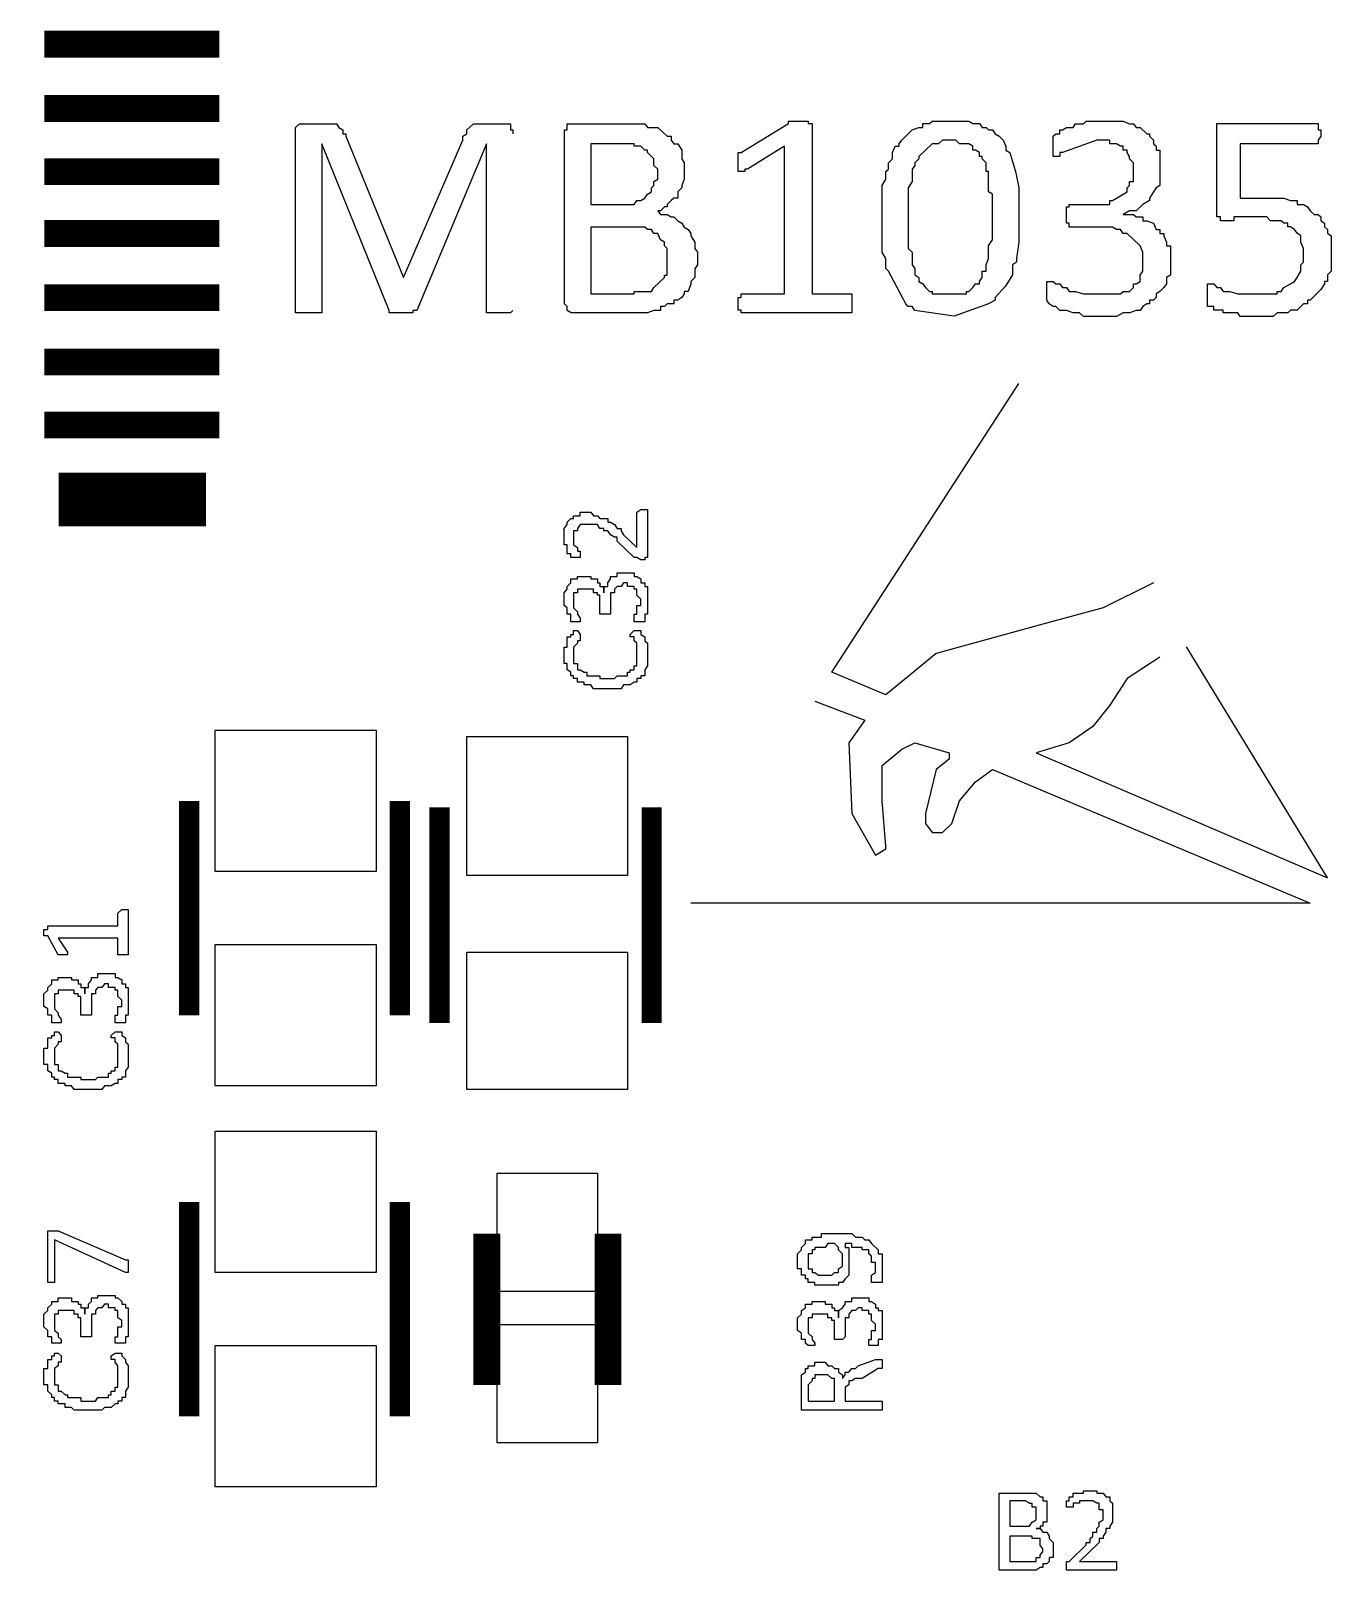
# Model space of a CAD drawing. Extents: x 0.35 to 4.98, y 3.96 to 9.44.
# Drawn here: x 2.945 to 3.438, y 5.947 to 6.531 of the extents above; entities that cross this region are included whole.
import ezdxf

# ---------------------------------------------------------------- set-up
doc = ezdxf.new("R2010")
doc.units = 0
doc.layers.get('0').update_dxf_attribs({"linetype": 'CONTINUOUS'})

msp = doc.modelspace()

# ---------------------------------------------------------------- linework, layer by layer
at = {"color": 22}
for points, const_width in [([(2.95003, 6.52582), (3.01654, 6.52582)], 0.01017), ([(2.95003, 6.50142), (3.01654, 6.50142)], 0.01017), ([(2.95003, 6.47749), (3.01654, 6.47749)], 0.01017), ([(2.95003, 6.45404), (3.01654, 6.45404)], 0.01017), ([(2.95003, 6.42969), (3.01654, 6.42969)], 0.01017), ([(2.95003, 6.40528), (3.01654, 6.40528)], 0.01017), ([(2.95003, 6.38135), (3.01654, 6.38135)], 0.01017), ([(2.95551, 6.35314), (3.0115, 6.35314)], 0.02032)]:
    msp.add_lwpolyline(points, dxfattribs=dict(at, const_width=const_width))
at = {"color": 94}
for points in [[(3.12793, 6.42486), (3.12696, 6.42393), (3.11794, 6.42393), (3.11794, 6.48801), (3.09142, 6.42486), (3.08996, 6.42486), (3.08996, 6.42393), (3.08094, 6.42393), (3.08094, 6.42486), (3.05544, 6.48801), (3.05544, 6.42393), (3.04542, 6.42393), (3.04542, 6.49425), (3.04693, 6.49567), (3.06093, 6.49567), (3.0619, 6.49425), (3.06342, 6.49328), (3.06342, 6.49186), (3.06446, 6.49186), (3.06446, 6.49089), (3.08643, 6.43733), (3.10894, 6.48947), (3.10894, 6.49089), (3.1104, 6.49186), (3.1104, 6.49328), (3.11296, 6.49567), (3.12696, 6.49567), (3.12696, 6.49328), (3.12793, 6.49328), (3.12793, 6.49186)], [(3.25646, 6.42731), (3.25646, 6.42393), (3.21446, 6.42393), (3.21446, 6.42492), (3.21343, 6.42492), (3.21343, 6.42969), (3.21446, 6.42969), (3.21446, 6.4311), (3.23096, 6.4311), (3.23096, 6.48708), (3.21696, 6.47846), (3.21593, 6.47846), (3.21593, 6.47749), (3.21343, 6.47749), (3.21343, 6.48469), (3.21446, 6.48469), (3.23242, 6.49571), (3.23242, 6.49664), (3.23996, 6.49664), (3.23996, 6.49571), (3.24143, 6.49571), (3.24143, 6.4311), (3.25646, 6.4311), (3.25646, 6.42731)], [(3.37744, 6.4445), (3.37744, 6.43826), (3.37592, 6.43733), (3.37592, 6.43494), (3.37494, 6.43349), (3.37343, 6.43207), (3.37196, 6.4311), (3.37196, 6.42969), (3.37093, 6.42871), (3.36947, 6.42871), (3.36947, 6.42731), (3.36843, 6.42731), (3.36692, 6.42632), (3.36594, 6.42486), (3.36442, 6.42486), (3.36193, 6.42393), (3.35943, 6.42393), (3.35693, 6.42247), (3.34446, 6.42247), (3.34293, 6.42393), (3.34044, 6.42393), (3.33794, 6.42486), (3.33544, 6.42486), (3.33393, 6.42632), (3.33296, 6.42632), (3.33143, 6.42731), (3.33046, 6.42871), (3.33046, 6.43587), (3.33296, 6.43587), (3.33393, 6.43494), (3.33544, 6.43494), (3.33643, 6.43349), (3.33794, 6.43349), (3.33892, 6.43207), (3.34142, 6.43207), (3.34446, 6.4311), (3.35846, 6.4311), (3.35943, 6.43207), (3.36193, 6.43207), (3.36344, 6.43349), (3.36344, 6.43494), (3.36442, 6.43494), (3.36594, 6.43587), (3.36594, 6.43826), (3.36692, 6.43972), (3.36692, 6.44689), (3.36594, 6.44928), (3.36094, 6.45404), (3.35943, 6.45404), (3.35846, 6.45551), (3.35693, 6.45551), (3.35547, 6.45643), (3.33892, 6.45643), (3.33892, 6.4579), (3.33794, 6.4579), (3.33794, 6.46408), (3.33892, 6.46408), (3.33892, 6.46506), (3.35444, 6.46506), (3.35444, 6.46647), (3.35547, 6.46647), (3.35693, 6.46744), (3.35943, 6.46892), (3.36094, 6.46983), (3.36094, 6.47131), (3.36193, 6.47222), (3.36193, 6.47368), (3.36344, 6.47368), (3.36344, 6.48085), (3.36193, 6.48232), (3.36193, 6.48324), (3.36094, 6.48469), (3.36094, 6.48562), (3.35943, 6.48562), (3.35943, 6.48708), (3.35846, 6.48708), (3.35693, 6.48801), (3.35444, 6.48801), (3.35444, 6.48947), (3.34944, 6.48947), (3.33643, 6.48469), (3.33544, 6.48469), (3.33544, 6.48324), (3.33296, 6.48324), (3.33296, 6.49089), (3.33393, 6.49186), (3.33544, 6.49186), (3.33544, 6.49328), (3.33643, 6.49328), (3.33794, 6.49425), (3.34044, 6.49425), (3.34142, 6.49567), (3.34446, 6.49567), (3.34543, 6.49664), (3.35943, 6.49664), (3.36193, 6.49567), (3.36344, 6.49567), (3.36442, 6.49425), (3.36594, 6.49425), (3.36843, 6.49186), (3.36947, 6.49186), (3.36947, 6.49089), (3.37093, 6.48947), (3.37093, 6.48801), (3.37196, 6.48708), (3.37196, 6.48562), (3.37343, 6.48562), (3.37343, 6.47222), (3.37196, 6.47131), (3.37093, 6.46983), (3.36947, 6.46744), (3.36947, 6.46647), (3.36692, 6.46506), (3.36442, 6.46267), (3.36193, 6.46267), (3.35943, 6.46121), (3.36344, 6.46121), (3.36442, 6.46029), (3.36692, 6.46029), (3.36692, 6.45882), (3.36843, 6.45882), (3.37093, 6.4579), (3.37196, 6.45551), (3.37343, 6.45551), (3.37343, 6.45404), (3.37494, 6.45404), (3.37494, 6.45313), (3.37592, 6.45074), (3.37592, 6.44928), (3.37744, 6.44928), (3.37744, 6.4445)], [(3.43842, 6.44689), (3.43842, 6.43972), (3.43696, 6.43832), (3.43696, 6.43587), (3.43593, 6.43587), (3.43593, 6.43494), (3.43451, 6.43272), (3.43044, 6.42871), (3.42942, 6.42871), (3.42942, 6.42731), (3.42794, 6.42731), (3.42546, 6.42492), (3.42296, 6.42492), (3.42193, 6.42393), (3.41797, 6.42393), (3.41644, 6.42247), (3.40392, 6.42247), (3.40294, 6.42393), (3.39746, 6.42393), (3.39746, 6.42492), (3.39393, 6.42492), (3.39393, 6.42632), (3.39144, 6.42632), (3.39144, 6.43494), (3.39393, 6.43494), (3.39497, 6.43349), (3.39643, 6.43349), (3.39746, 6.43207), (3.39996, 6.43207), (3.40294, 6.4311), (3.41797, 6.4311), (3.41797, 6.43207), (3.41943, 6.43207), (3.42046, 6.43349), (3.42296, 6.43494), (3.42443, 6.43587), (3.42546, 6.43733), (3.42692, 6.43972), (3.42692, 6.44211), (3.42794, 6.44308), (3.42794, 6.44835), (3.42692, 6.45074), (3.42692, 6.45313), (3.42546, 6.4541), (3.42443, 6.45551), (3.42296, 6.45649), (3.42193, 6.45649), (3.42193, 6.4579), (3.42046, 6.4579), (3.41943, 6.45888), (3.41542, 6.45888), (3.41396, 6.46029), (3.40142, 6.46029), (3.40142, 6.45888), (3.39643, 6.45888), (3.39643, 6.46029), (3.39497, 6.46029), (3.39497, 6.49571), (3.43343, 6.49571), (3.43343, 6.49333), (3.43446, 6.49333), (3.43446, 6.49089), (3.43343, 6.48947), (3.43343, 6.48807), (3.40392, 6.48807), (3.40392, 6.46744), (3.42046, 6.46744), (3.42296, 6.46653), (3.42546, 6.46653), (3.42546, 6.46506), (3.42794, 6.46506), (3.42942, 6.46414), (3.43044, 6.46267), (3.43197, 6.46126), (3.43343, 6.46126), (3.43446, 6.46029), (3.43446, 6.45888), (3.43593, 6.4579), (3.43593, 6.45649), (3.43696, 6.45551), (3.43696, 6.4541), (3.43842, 6.45313), (3.43842, 6.44689)], [(3.37093, 6.32156), (3.35194, 6.31201), (3.32894, 6.30578), (3.28847, 6.29476), (3.26942, 6.27897), (3.24897, 6.2876), (3.31993, 6.39714)], [(3.17794, 6.34933), (3.17893, 6.34933), (3.17893, 6.33111), (3.17794, 6.33111), (3.17794, 6.33018), (3.17643, 6.33018), (3.17492, 6.33111), (3.17393, 6.33111), (3.16743, 6.33735), (3.16743, 6.33882), (3.16644, 6.33882), (3.16493, 6.33974), (3.16396, 6.34119), (3.16243, 6.34119), (3.16243, 6.34212), (3.16092, 6.34212), (3.15994, 6.34358), (3.15343, 6.34358), (3.15246, 6.34212), (3.15246, 6.34119), (3.15093, 6.34119), (3.15093, 6.33594), (3.15246, 6.33496), (3.15246, 6.33356), (3.15343, 6.33356), (3.15343, 6.33111), (3.1499, 6.33111), (3.1499, 6.33257), (3.14844, 6.33257), (3.14844, 6.33594), (3.1474, 6.33594), (3.1474, 6.34212), (3.14844, 6.34358), (3.14844, 6.34457), (3.1499, 6.34597), (3.15093, 6.34597), (3.15093, 6.34694), (3.15343, 6.34694), (3.15343, 6.34836), (3.15744, 6.34836), (3.15842, 6.34694), (3.15994, 6.34694), (3.16092, 6.34597), (3.16396, 6.34597), (3.16396, 6.34457), (3.16493, 6.34457), (3.16644, 6.34358), (3.16743, 6.34212), (3.16894, 6.34212), (3.16894, 6.34119), (3.16992, 6.33974), (3.17492, 6.33496), (3.17492, 6.34836), (3.17643, 6.34933), (3.17794, 6.34933)], [(3.16992, 6.32536), (3.17393, 6.32536), (3.17393, 6.32394), (3.17492, 6.32394), (3.17643, 6.32297), (3.17643, 6.32156), (3.17794, 6.32156), (3.17794, 6.3201), (3.17893, 6.3201), (3.17893, 6.30957), (3.17794, 6.30957), (3.17794, 6.30675), (3.17393, 6.30675), (3.17393, 6.30957), (3.17492, 6.30957), (3.17492, 6.31293), (3.17643, 6.31293), (3.17643, 6.31532), (3.17492, 6.31679), (3.17492, 6.31917), (3.17393, 6.31917), (3.17393, 6.3201), (3.17144, 6.3201), (3.17144, 6.32156), (3.16992, 6.32156), (3.16894, 6.3201), (3.16743, 6.3201), (3.16644, 6.31917), (3.16644, 6.31771), (3.16493, 6.31771), (3.16493, 6.30957), (3.16092, 6.30957), (3.16092, 6.31679), (3.15994, 6.31679), (3.15994, 6.31771), (3.15842, 6.31771), (3.15842, 6.31917), (3.15246, 6.31917), (3.15246, 6.31771), (3.15093, 6.31771), (3.15093, 6.31201), (3.15246, 6.31054), (3.15246, 6.30957), (3.15343, 6.30817), (3.15343, 6.30675), (3.1499, 6.30675), (3.1499, 6.30957), (3.14844, 6.30957), (3.14844, 6.31201), (3.1474, 6.31293), (3.1474, 6.31771), (3.14844, 6.31917), (3.14844, 6.3201), (3.1499, 6.32156), (3.1499, 6.32297), (3.15246, 6.32297), (3.15246, 6.32394), (3.15744, 6.32394), (3.15744, 6.32297), (3.15994, 6.32297), (3.15994, 6.32156), (3.16092, 6.32156), (3.16092, 6.3201), (3.16243, 6.3201), (3.16243, 6.31771), (3.16243, 6.3201), (3.16396, 6.3201), (3.16396, 6.32156), (3.16493, 6.32297), (3.16493, 6.32394), (3.16743, 6.32394), (3.16743, 6.32536), (3.16992, 6.32536)], [(3.17492, 6.30339), (3.17643, 6.30339), (3.17643, 6.30197), (3.17794, 6.301), (3.17794, 6.29953), (3.17893, 6.29861), (3.17893, 6.28999), (3.17794, 6.28857), (3.17794, 6.28618), (3.17643, 6.28618), (3.17643, 6.28521), (3.17492, 6.28521), (3.17492, 6.28381), (3.17393, 6.28381), (3.17242, 6.28282), (3.16992, 6.28282), (3.16894, 6.28136), (3.15842, 6.28136), (3.15744, 6.28282), (3.15494, 6.28282), (3.15494, 6.28381), (3.15246, 6.28381), (3.15246, 6.28521), (3.15093, 6.28521), (3.15093, 6.28618), (3.1499, 6.28618), (3.1499, 6.2876), (3.14844, 6.28857), (3.14844, 6.29096), (3.1474, 6.29096), (3.1474, 6.29715), (3.14844, 6.29715), (3.14844, 6.301), (3.1499, 6.301), (3.1499, 6.30197), (3.15093, 6.30197), (3.15093, 6.30339), (3.15246, 6.30339), (3.15343, 6.30197), (3.15343, 6.29953), (3.15246, 6.29953), (3.15246, 6.29861), (3.15093, 6.29715), (3.15093, 6.29096), (3.15246, 6.29096), (3.15246, 6.28857), (3.15343, 6.28857), (3.15494, 6.2876), (3.15593, 6.2876), (3.15593, 6.28618), (3.16092, 6.28618), (3.16092, 6.28521), (3.16644, 6.28521), (3.16743, 6.28618), (3.17144, 6.28618), (3.17144, 6.2876), (3.17242, 6.2876), (3.17242, 6.28857), (3.17393, 6.28857), (3.17393, 6.28999), (3.17492, 6.28999), (3.17492, 6.29861), (3.17393, 6.29953), (3.17393, 6.301), (3.17242, 6.301), (3.17242, 6.30197), (3.17393, 6.30339), (3.17492, 6.30339)], [(3.37343, 6.29335), (3.36094, 6.28521), (3.35444, 6.27517), (3.34793, 6.26704), (3.33892, 6.26079), (3.32644, 6.257), (3.43696, 6.20964), (3.38346, 6.29719)], [(3.24246, 6.27658), (3.26144, 6.26942), (3.25543, 6.26079), (3.25646, 6.23406), (3.26546, 6.21821), (3.26942, 6.2206), (3.26942, 6.22157), (3.26796, 6.23882), (3.26796, 6.25217), (3.27544, 6.2584), (3.28043, 6.26079), (3.29346, 6.257), (3.29346, 6.25461), (3.28847, 6.25076), (3.28444, 6.23406), (3.28444, 6.23019), (3.28694, 6.22683), (3.29096, 6.22683), (3.29443, 6.23019), (3.29742, 6.23882), (3.30344, 6.24599), (3.30994, 6.25076), (3.43044, 6.20003), (3.19542, 6.20003)], [(2.9809, 6.19764), (2.98193, 6.19764), (2.98193, 6.18044), (2.97792, 6.18044), (2.97792, 6.18668), (2.9554, 6.18668), (2.95893, 6.18142), (2.95893, 6.18044), (2.9554, 6.18044), (2.95144, 6.18761), (2.94993, 6.18761), (2.94993, 6.19), (2.95144, 6.19), (2.95144, 6.19146), (2.97792, 6.19146), (2.97792, 6.19624), (2.97944, 6.19764), (2.9809, 6.19764)], [(2.97293, 6.17329), (2.97694, 6.17329), (2.97694, 6.17182), (2.97792, 6.17182), (2.97944, 6.1709), (2.97944, 6.16943), (2.9809, 6.16943), (2.9809, 6.16803), (2.98193, 6.16803), (2.98193, 6.1575), (2.9809, 6.1575), (2.9809, 6.15462), (2.97694, 6.15462), (2.97694, 6.1575), (2.97792, 6.1575), (2.97792, 6.16086), (2.97944, 6.16086), (2.97944, 6.16325), (2.97792, 6.16465), (2.97792, 6.16704), (2.97694, 6.16704), (2.97694, 6.16803), (2.97444, 6.16803), (2.97444, 6.16943), (2.97293, 6.16943), (2.97194, 6.16803), (2.97043, 6.16803), (2.96946, 6.16704), (2.96946, 6.16564), (2.96793, 6.16564), (2.96793, 6.1575), (2.96392, 6.1575), (2.96392, 6.16465), (2.96294, 6.16465), (2.96294, 6.16564), (2.96143, 6.16564), (2.96143, 6.16704), (2.9554, 6.16704), (2.9554, 6.16564), (2.95394, 6.16564), (2.95394, 6.15989), (2.9554, 6.15842), (2.9554, 6.1575), (2.95643, 6.15603), (2.95643, 6.15462), (2.9529, 6.15462), (2.9529, 6.1575), (2.95144, 6.1575), (2.95144, 6.15989), (2.94993, 6.16086), (2.94993, 6.16564), (2.95144, 6.16704), (2.95144, 6.16803), (2.9529, 6.16943), (2.9529, 6.1709), (2.9554, 6.1709), (2.9554, 6.17182), (2.96044, 6.17182), (2.96044, 6.1709), (2.96294, 6.1709), (2.96294, 6.16943), (2.96392, 6.16943), (2.96392, 6.16803), (2.96544, 6.16803), (2.96544, 6.16564), (2.96544, 6.16803), (2.9669, 6.16803), (2.9669, 6.16943), (2.96793, 6.1709), (2.96793, 6.17182), (2.97043, 6.17182), (2.97043, 6.17329), (2.97293, 6.17329)], [(2.97792, 6.15126), (2.97944, 6.15126), (2.97944, 6.14985), (2.9809, 6.14887), (2.9809, 6.14746), (2.98193, 6.14649), (2.98193, 6.13786), (2.9809, 6.13644), (2.9809, 6.13406), (2.97944, 6.13406), (2.97944, 6.13308), (2.97792, 6.13308), (2.97792, 6.13167), (2.97694, 6.13167), (2.97542, 6.13069), (2.97293, 6.13069), (2.97194, 6.12929), (2.96143, 6.12929), (2.96044, 6.13069), (2.95796, 6.13069), (2.95796, 6.13167), (2.9554, 6.13167), (2.9554, 6.13308), (2.95394, 6.13308), (2.95394, 6.13406), (2.9529, 6.13406), (2.9529, 6.13547), (2.95144, 6.13644), (2.95144, 6.13883), (2.94993, 6.13883), (2.94993, 6.14507), (2.95144, 6.14507), (2.95144, 6.14887), (2.9529, 6.14887), (2.9529, 6.14985), (2.95394, 6.14985), (2.95394, 6.15126), (2.9554, 6.15126), (2.95643, 6.14985), (2.95643, 6.14746), (2.9554, 6.14746), (2.9554, 6.14649), (2.95394, 6.14507), (2.95394, 6.13883), (2.9554, 6.13883), (2.9554, 6.13644), (2.95643, 6.13644), (2.95796, 6.13547), (2.95893, 6.13547), (2.95893, 6.13406), (2.96392, 6.13406), (2.96392, 6.13308), (2.96946, 6.13308), (2.97043, 6.13406), (2.97444, 6.13406), (2.97444, 6.13547), (2.97542, 6.13547), (2.97542, 6.13644), (2.97694, 6.13644), (2.97694, 6.13786), (2.97792, 6.13786), (2.97792, 6.14649), (2.97694, 6.14746), (2.97694, 6.14887), (2.97542, 6.14887), (2.97542, 6.14985), (2.97694, 6.15126), (2.97792, 6.15126)], [(2.9529, 6.07568), (2.9554, 6.07568), (2.9809, 6.06467), (2.98193, 6.06467), (2.98193, 6.05989), (2.9809, 6.05989), (2.95394, 6.07232), (2.95394, 6.0561), (2.95144, 6.0561), (2.95144, 6.07568), (2.9529, 6.07568)], [(2.97293, 6.05126), (2.97694, 6.05126), (2.97694, 6.05035), (2.97792, 6.05035), (2.97944, 6.04889), (2.97944, 6.04796), (2.9809, 6.04796), (2.9809, 6.0465), (2.98193, 6.0465), (2.98193, 6.03549), (2.9809, 6.03549), (2.9809, 6.0331), (2.97694, 6.0331), (2.97694, 6.03549), (2.97792, 6.03549), (2.97792, 6.03933), (2.97944, 6.03933), (2.97944, 6.04172), (2.97792, 6.04269), (2.97792, 6.04557), (2.97694, 6.04557), (2.97694, 6.0465), (2.97444, 6.0465), (2.97444, 6.04796), (2.97293, 6.04796), (2.97194, 6.0465), (2.97043, 6.0465), (2.96946, 6.04557), (2.96946, 6.04411), (2.96793, 6.04411), (2.96793, 6.03549), (2.96392, 6.03549), (2.96392, 6.04269), (2.96294, 6.04269), (2.96294, 6.04411), (2.96143, 6.04411), (2.96143, 6.04557), (2.9554, 6.04557), (2.9554, 6.04411), (2.95394, 6.04411), (2.95394, 6.03792), (2.9554, 6.03694), (2.9554, 6.03549), (2.95643, 6.03456), (2.95643, 6.0331), (2.9529, 6.0331), (2.9529, 6.03549), (2.95144, 6.03549), (2.95144, 6.03792), (2.94993, 6.03933), (2.94993, 6.04411), (2.95144, 6.04557), (2.95144, 6.0465), (2.9529, 6.04796), (2.9529, 6.04889), (2.9554, 6.04889), (2.9554, 6.05035), (2.96044, 6.05035), (2.96044, 6.04889), (2.96294, 6.04889), (2.96294, 6.04796), (2.96392, 6.04796), (2.96392, 6.0465), (2.96544, 6.0465), (2.96544, 6.04411), (2.96544, 6.0465), (2.9669, 6.0465), (2.9669, 6.04796), (2.96793, 6.04889), (2.96793, 6.05035), (2.97043, 6.05035), (2.97043, 6.05126), (2.97293, 6.05126)], [(3.25896, 6.05035), (3.26297, 6.05035), (3.26297, 6.04889), (3.26394, 6.04889), (3.26546, 6.04796), (3.26546, 6.0465), (3.26644, 6.0465), (3.26644, 6.04557), (3.26796, 6.04557), (3.26796, 6.03456), (3.26644, 6.03456), (3.26644, 6.03217), (3.26297, 6.03217), (3.26297, 6.03456), (3.26394, 6.03456), (3.26394, 6.03787), (3.26546, 6.03787), (3.26546, 6.04031), (3.26394, 6.04172), (3.26394, 6.04411), (3.26297, 6.04411), (3.26297, 6.04557), (3.26042, 6.04557), (3.26042, 6.0465), (3.25896, 6.0465), (3.25792, 6.04557), (3.25646, 6.04557), (3.25543, 6.04411), (3.25543, 6.04269), (3.25396, 6.04269), (3.25396, 6.03549), (3.25293, 6.03456), (3.24994, 6.03456), (3.24994, 6.04172), (3.24897, 6.04172), (3.24897, 6.04269), (3.24744, 6.04269), (3.24744, 6.04411), (3.24143, 6.04411), (3.24143, 6.04269), (3.23996, 6.04269), (3.23996, 6.03694), (3.24143, 6.03549), (3.24143, 6.03456), (3.24246, 6.0331), (3.24246, 6.03217), (3.23996, 6.03217), (3.23893, 6.0331), (3.23893, 6.03456), (3.23747, 6.03456), (3.23747, 6.03694), (3.23594, 6.03787), (3.23594, 6.04269), (3.23747, 6.04411), (3.23747, 6.04557), (3.23893, 6.0465), (3.23893, 6.04796), (3.24143, 6.04796), (3.24143, 6.04889), (3.24642, 6.04889), (3.24642, 6.04796), (3.24897, 6.04796), (3.24897, 6.0465), (3.24994, 6.0465), (3.24994, 6.04557), (3.25146, 6.04557), (3.25146, 6.04269), (3.25146, 6.04557), (3.25293, 6.0465), (3.25396, 6.04796), (3.25396, 6.04889), (3.25646, 6.04889), (3.25646, 6.05035), (3.25896, 6.05035)], [(2.97792, 6.02929), (2.97944, 6.02929), (2.97944, 6.02832), (2.9809, 6.02692), (2.9809, 6.02593), (2.98193, 6.02453), (2.98193, 6.01639), (2.9809, 6.01492), (2.9809, 6.01253), (2.97944, 6.01253), (2.97944, 6.01112), (2.97792, 6.01112), (2.97792, 6.01014), (2.97694, 6.01014), (2.97542, 6.00874), (2.97293, 6.00874), (2.97194, 6.00776), (2.96143, 6.00776), (2.96044, 6.00874), (2.95796, 6.00874), (2.95796, 6.01014), (2.9554, 6.01014), (2.9554, 6.01112), (2.95394, 6.01112), (2.95394, 6.01253), (2.9529, 6.01253), (2.9529, 6.01351), (2.95144, 6.01492), (2.95144, 6.01731), (2.94993, 6.01731), (2.94993, 6.02354), (2.95144, 6.02354), (2.95144, 6.02692), (2.9529, 6.02692), (2.9529, 6.02832), (2.95394, 6.02832), (2.95394, 6.02929), (2.9554, 6.02929), (2.95643, 6.02832), (2.95643, 6.02593), (2.9554, 6.02593), (2.9554, 6.02453), (2.95394, 6.02354), (2.95394, 6.01731), (2.9554, 6.01731), (2.9554, 6.01492), (2.95643, 6.01492), (2.95796, 6.01351), (2.95893, 6.01351), (2.95893, 6.01253), (2.96392, 6.01253), (2.96392, 6.01112), (2.96946, 6.01112), (2.97043, 6.01253), (2.97444, 6.01253), (2.97444, 6.01351), (2.97542, 6.01351), (2.97542, 6.01492), (2.97694, 6.01492), (2.97694, 6.01639), (2.97792, 6.01639), (2.97792, 6.02453), (2.97694, 6.02593), (2.97694, 6.02692), (2.97542, 6.02692), (2.97542, 6.02832), (2.97694, 6.02929), (2.97792, 6.02929)], [(3.35693, 5.94797), (3.35693, 5.947), (3.33794, 5.947), (3.33794, 5.95036), (3.33892, 5.95036), (3.34543, 5.9566), (3.34543, 5.95751), (3.34694, 5.95751), (3.34694, 5.95899), (3.34793, 5.9599), (3.34793, 5.96137), (3.34944, 5.96137), (3.34944, 5.96278), (3.35042, 5.96376), (3.35042, 5.96517), (3.35194, 5.96614), (3.35194, 5.96994), (3.35042, 5.96994), (3.35042, 5.97239), (3.34944, 5.97239), (3.34793, 5.97331), (3.34293, 5.97331), (3.34293, 5.97239), (3.34044, 5.97239), (3.34044, 5.97092), (3.33794, 5.97092), (3.33794, 5.97331), (3.33892, 5.97331), (3.33892, 5.97478), (3.34044, 5.97478), (3.34044, 5.97618), (3.34446, 5.97618), (3.34446, 5.97715), (3.34944, 5.97715), (3.34944, 5.97618), (3.35194, 5.97618), (3.35292, 5.97478), (3.35444, 5.97478), (3.35444, 5.97331), (3.35547, 5.97239), (3.35547, 5.96517), (3.35444, 5.96376), (3.35444, 5.96278), (3.35292, 5.96278), (3.35292, 5.96137), (3.35194, 5.9599), (3.35194, 5.95899), (3.35042, 5.95899), (3.35042, 5.95751), (3.34293, 5.95036), (3.35693, 5.95036), (3.35693, 5.94797)]]:
    msp.add_lwpolyline(points, dxfattribs=at)
for points in [[(3.19792, 6.4445), (3.19792, 6.44211), (3.19694, 6.44065), (3.19694, 6.43733), (3.19542, 6.43587), (3.19542, 6.43494), (3.19444, 6.43207), (3.19293, 6.43207), (3.19293, 6.4311), (3.19194, 6.42969), (3.19043, 6.42871), (3.18896, 6.42871), (3.18896, 6.42731), (3.18647, 6.42731), (3.18544, 6.42632), (3.18392, 6.42632), (3.18392, 6.42486), (3.18142, 6.42486), (3.17893, 6.42393), (3.14996, 6.42393), (3.14844, 6.42486), (3.14844, 6.42632), (3.14746, 6.42731), (3.14746, 6.49328), (3.14844, 6.49328), (3.14844, 6.49567), (3.17794, 6.49567), (3.17893, 6.49425), (3.18294, 6.49425), (3.18647, 6.49089), (3.18793, 6.49089), (3.18793, 6.48947), (3.18896, 6.48801), (3.19043, 6.48801), (3.19194, 6.48562), (3.19194, 6.48232), (3.19293, 6.48085), (3.19293, 6.47461), (3.19194, 6.47222), (3.19194, 6.47131), (3.19043, 6.46983), (3.19043, 6.46744), (3.18896, 6.46744), (3.18793, 6.46647), (3.18647, 6.46506), (3.18647, 6.46408), (3.18544, 6.46408), (3.18392, 6.46267), (3.18294, 6.46267), (3.18392, 6.46121), (3.18647, 6.46121), (3.18793, 6.46029), (3.18896, 6.46029), (3.19043, 6.45882), (3.19194, 6.4579), (3.19293, 6.45643), (3.19444, 6.45551), (3.19542, 6.45404), (3.19542, 6.45313), (3.19694, 6.45074), (3.19694, 6.44835), (3.19792, 6.44689), (3.19792, 6.4445)], [(3.31993, 6.46029), (3.31993, 6.45074), (3.31896, 6.4445), (3.31896, 6.44308), (3.31743, 6.44211), (3.31743, 6.43832), (3.31478, 6.43403), (3.31093, 6.42969), (3.31093, 6.42871), (3.30843, 6.42731), (3.29536, 6.42264), (3.28043, 6.42486), (3.27946, 6.42632), (3.27794, 6.42632), (3.27696, 6.42731), (3.27046, 6.43972), (3.26942, 6.44069), (3.26942, 6.4445), (3.26796, 6.44689), (3.26796, 6.47222), (3.26942, 6.47461), (3.26942, 6.47749), (3.27046, 6.47846), (3.27046, 6.48085), (3.27192, 6.48232), (3.27192, 6.48469), (3.27294, 6.48708), (3.27447, 6.48708), (3.27447, 6.48807), (3.27544, 6.48947), (3.27946, 6.49328), (3.28196, 6.49425), (3.28342, 6.49425), (3.28342, 6.49571), (3.28592, 6.49571), (3.28694, 6.49664), (3.30094, 6.49664), (3.30246, 6.49571), (3.30496, 6.49571), (3.30593, 6.49425), (3.30746, 6.49425), (3.30843, 6.49328), (3.30994, 6.49328), (3.31093, 6.49186), (3.31244, 6.49089), (3.31396, 6.48947), (3.31494, 6.48708), (3.31494, 6.48562), (3.31646, 6.48469), (3.31868, 6.47706), (3.31993, 6.47131), (3.31993, 6.46029)], [(3.18294, 6.47749), (3.18294, 6.47846), (3.18142, 6.47987), (3.18142, 6.48232), (3.17893, 6.48469), (3.17893, 6.48562), (3.17794, 6.48562), (3.17643, 6.48708), (3.17393, 6.48708), (3.17393, 6.48801), (3.15744, 6.48801), (3.15744, 6.46506), (3.17393, 6.46506), (3.17497, 6.46647), (3.17643, 6.46647), (3.17794, 6.46744), (3.17893, 6.46892), (3.18044, 6.46983), (3.18044, 6.47131), (3.18142, 6.47222), (3.18142, 6.47368), (3.18294, 6.47461), (3.18294, 6.47749)], [(3.30994, 6.45888), (3.30994, 6.46892), (3.30843, 6.46983), (3.30843, 6.47749), (3.30746, 6.47749), (3.30746, 6.48085), (3.30593, 6.48232), (3.30593, 6.48324), (3.30496, 6.48324), (3.30496, 6.48469), (3.30344, 6.48562), (3.30246, 6.48562), (3.30246, 6.48708), (3.30094, 6.48807), (3.29742, 6.48807), (3.29596, 6.48947), (3.29096, 6.48947), (3.28944, 6.48807), (3.28694, 6.48807), (3.28196, 6.48324), (3.28196, 6.48232), (3.28043, 6.48085), (3.28043, 6.47987), (3.27946, 6.47846), (3.27946, 6.47368), (3.27794, 6.47131), (3.27794, 6.44835), (3.27946, 6.44689), (3.27946, 6.44211), (3.28043, 6.44069), (3.28043, 6.43832), (3.28196, 6.43733), (3.28196, 6.43587), (3.28342, 6.43494), (3.28444, 6.43349), (3.28592, 6.43207), (3.28694, 6.43207), (3.28694, 6.4311), (3.29997, 6.4311), (3.29997, 6.43207), (3.30094, 6.43207), (3.30246, 6.43349), (3.30344, 6.43494), (3.30496, 6.43494), (3.30496, 6.43587), (3.30593, 6.43733), (3.30593, 6.43972), (3.30746, 6.43972), (3.30746, 6.44211), (3.30843, 6.4445), (3.30843, 6.44928), (3.30994, 6.45167), (3.30994, 6.45888)], [(3.18647, 6.44308), (3.18647, 6.44835), (3.18544, 6.44928), (3.18544, 6.45074), (3.18392, 6.45167), (3.18294, 6.45404), (3.18142, 6.45404), (3.18044, 6.45551), (3.17893, 6.45551), (3.17794, 6.45643), (3.15744, 6.45643), (3.15744, 6.4311), (3.17393, 6.4311), (3.17393, 6.43207), (3.18044, 6.43207), (3.18142, 6.43349), (3.18544, 6.43733), (3.18544, 6.43826), (3.18647, 6.43826), (3.18647, 6.44308)], [(3.25146, 6.07471), (3.25646, 6.07471), (3.25792, 6.07329), (3.26042, 6.07329), (3.26144, 6.07232), (3.26297, 6.07232), (3.26394, 6.0709), (3.26644, 6.06853), (3.26644, 6.06706), (3.26796, 6.06706), (3.26796, 6.0561), (3.26394, 6.0561), (3.26394, 6.05892), (3.26546, 6.05989), (3.26546, 6.06375), (3.26394, 6.06375), (3.26394, 6.06614), (3.26297, 6.06706), (3.26297, 6.06853), (3.26042, 6.06853), (3.26042, 6.06944), (3.25646, 6.06944), (3.25646, 6.0709), (3.25396, 6.0709), (3.25396, 6.06944), (3.25543, 6.06944), (3.25543, 6.05892), (3.25396, 6.05751), (3.25293, 6.0561), (3.25146, 6.0561), (3.25146, 6.05512), (3.24246, 6.05512), (3.24246, 6.0561), (3.23996, 6.0561), (3.23996, 6.05751), (3.23893, 6.05751), (3.23893, 6.05892), (3.23747, 6.05892), (3.23747, 6.06136), (3.23594, 6.06136), (3.23594, 6.06706), (3.23747, 6.06853), (3.23747, 6.06944), (3.23893, 6.0709), (3.23893, 6.07232), (3.24143, 6.07232), (3.24143, 6.07329), (3.24496, 6.07329), (3.24496, 6.07471), (3.25146, 6.07471)], [(3.24994, 6.0709), (3.24744, 6.0709), (3.24642, 6.06944), (3.24246, 6.06944), (3.24246, 6.06853), (3.24143, 6.06853), (3.24143, 6.06706), (3.23996, 6.06706), (3.23996, 6.06136), (3.24143, 6.06136), (3.24143, 6.05989), (3.24246, 6.05989), (3.24392, 6.05892), (3.24897, 6.05892), (3.24994, 6.05989), (3.25146, 6.05989), (3.25146, 6.06136), (3.25293, 6.06228), (3.25293, 6.06706), (3.25146, 6.06853), (3.25146, 6.06944), (3.24994, 6.0709)], [(3.26644, 6.02692), (3.26796, 6.02692), (3.26796, 6.02354), (3.26644, 6.02354), (3.26042, 6.01969), (3.25792, 6.01969), (3.25646, 6.01878), (3.25543, 6.01878), (3.25543, 6.01731), (3.25396, 6.01639), (3.25396, 6.01112), (3.26796, 6.01112), (3.26796, 6.00776), (3.23747, 6.00776), (3.23747, 6.02115), (3.23893, 6.02214), (3.23893, 6.02354), (3.23996, 6.02354), (3.23996, 6.02453), (3.24246, 6.02453), (3.24246, 6.02593), (3.24642, 6.02593), (3.24744, 6.02453), (3.24897, 6.02453), (3.24994, 6.02354), (3.25146, 6.02354), (3.25146, 6.02214), (3.25293, 6.02115), (3.25293, 6.01969), (3.25396, 6.02115), (3.25396, 6.02214), (3.25543, 6.02214), (3.25646, 6.02354), (3.25792, 6.02354), (3.25896, 6.02453), (3.26546, 6.02692), (3.26644, 6.02692)], [(3.24496, 6.02115), (3.24246, 6.02115), (3.24246, 6.01969), (3.24143, 6.01969), (3.24143, 6.01878), (3.23996, 6.01731), (3.23996, 6.01112), (3.24994, 6.01112), (3.24994, 6.01969), (3.24897, 6.01969), (3.24744, 6.02115), (3.24496, 6.02115)], [(3.33296, 5.95514), (3.33296, 5.95176), (3.33143, 5.95176), (3.33143, 5.95036), (3.33046, 5.94938), (3.32894, 5.94938), (3.32894, 5.94797), (3.32796, 5.94797), (3.32644, 5.947), (3.31244, 5.947), (3.31244, 5.97618), (3.32644, 5.97618), (3.32796, 5.97478), (3.32894, 5.97478), (3.32894, 5.97331), (3.33046, 5.97331), (3.33046, 5.96517), (3.32894, 5.96517), (3.32894, 5.96376), (3.32796, 5.96376), (3.32796, 5.96278), (3.32644, 5.96278), (3.32796, 5.96278), (3.32894, 5.96137), (3.33046, 5.96137), (3.33143, 5.9599), (3.33143, 5.95899), (3.33296, 5.95751), (3.33296, 5.95514)], [(3.32644, 5.96853), (3.32644, 5.97092), (3.32493, 5.97092), (3.32493, 5.97233), (3.32394, 5.97233), (3.32243, 5.97331), (3.31646, 5.97331), (3.31646, 5.96376), (3.32394, 5.96376), (3.32493, 5.96517), (3.32644, 5.96614), (3.32644, 5.96853)], [(3.32894, 5.95514), (3.32796, 5.95654), (3.32796, 5.95899), (3.32493, 5.95899), (3.32493, 5.9599), (3.31646, 5.9599), (3.31646, 5.95036), (3.32644, 5.95036), (3.32644, 5.95176), (3.32796, 5.95176), (3.32796, 5.95275), (3.32894, 5.95415), (3.32894, 5.95514)]]:
    msp.add_lwpolyline(points, close=True, dxfattribs=at)
at = {"color": 22}
for points in [[(3.01492, 6.26563), (3.07596, 6.26563), (3.07596, 6.21203), (3.01492, 6.21203), (3.01492, 6.26563)], [(3.1104, 6.26318), (3.17144, 6.26318), (3.17144, 6.21056), (3.1104, 6.21056), (3.1104, 6.26318)], [(3.01492, 6.18431), (3.07596, 6.18431), (3.07596, 6.13069), (3.01492, 6.13069), (3.01492, 6.18431)], [(3.1104, 6.18142), (3.17144, 6.18142), (3.17144, 6.12929), (3.1104, 6.12929), (3.1104, 6.18142)], [(3.01492, 6.1135), (3.07596, 6.1135), (3.07596, 6.05989), (3.01492, 6.05989), (3.01492, 6.1135)], [(3.1219, 6.09765), (3.15994, 6.09765), (3.15994, 6.05274), (3.1219, 6.05274), (3.1219, 6.09765)], [(3.1219, 6.04025), (3.15994, 6.04025), (3.15994, 5.99533), (3.1219, 5.99533), (3.1219, 6.04025)], [(3.01492, 6.03217), (3.07596, 6.03217), (3.07596, 5.97857), (3.01492, 5.97857), (3.01492, 6.03217)]]:
    msp.add_lwpolyline(points, close=True, dxfattribs=at)
at = {"color": 94}
for points, const_width in [([(3.00504, 6.1575), (3.00504, 6.23882)], 0.00763), ([(3.08501, 6.1575), (3.08501, 6.23882)], 0.00763), ([(3.10004, 6.15462), (3.10004, 6.23639)], 0.00763), ([(3.18056, 6.15462), (3.18056, 6.23639)], 0.00763), ([(3.00504, 6.00537), (3.00504, 6.08669)], 0.00763), ([(3.08501, 6.00537), (3.08501, 6.08669)], 0.00763), ([(3.118, 6.01731), (3.118, 6.07471)], 0.01017), ([(3.16401, 6.01731), (3.16401, 6.07471)], 0.01017)]:
    msp.add_lwpolyline(points, dxfattribs=dict(at, const_width=const_width))

doc.saveas('drawing.dxf')
